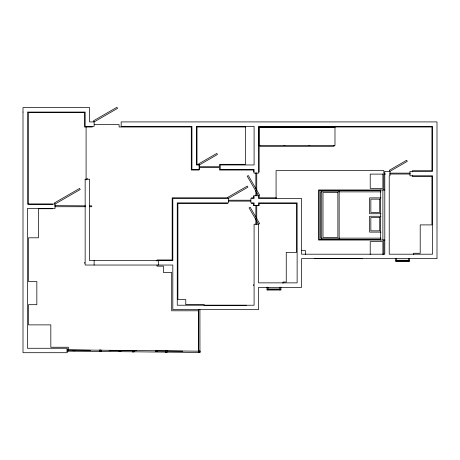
<?xml version="1.0" encoding="UTF-8"?>
<svg xmlns="http://www.w3.org/2000/svg" width="460" height="460" viewBox="0 0 460 460"><rect width="100%" height="100%" fill="white"/><g stroke="black" fill="none" stroke-linecap="round" stroke-linejoin="round"><path stroke-width="0.69" d="M94.409 124.574L119.088 124.574L119.088 126.989L191.291 126.989L191.291 170.033L199.071 170.033L199.071 167.618L219.558 167.618L219.558 170.033L253.443 170.033L253.443 172.103M92.293 126.989L84.513 126.989L84.513 112.608L28.37 112.608L28.37 204.211L52.699 204.211M390.091 173.132L410.171 173.132M385.457 174.024L384.353 174.024L384.353 173.132M389.585 174.024L410.193 174.024M86.928 178.802L87.814 178.802M384.796 189.963L318.55 189.963L318.55 240.034L384.796 240.034M380.828 190.595L319.183 190.595L319.183 239.407L380.828 239.407M321.879 191.866L320.453 191.866L320.453 238.142L321.879 238.142M338.968 191.866L380.995 191.866M227.734 197.811L172.178 197.811L172.178 259.963L157.01 259.963L157.01 261.171M251.373 197.811L253.443 197.811L253.443 195.742M276.374 197.811L259.158 197.811L259.158 195.742M380.989 197.88L369.581 197.88L369.581 213.733L380.989 213.733M228.453 200.221L250.66 200.221M228.453 201.112L250.66 201.112M227.734 203.521L177.893 203.521L177.893 299.563L185.771 299.563L185.771 304.583L204.194 304.583L204.194 305.791M251.373 203.521L253.443 203.521L253.443 205.591L255.858 205.591L255.858 217.091M54.832 205.637L85.502 205.838M89.775 205.838L91.735 205.838L91.735 206.724L89.775 206.724M54.838 206.724L85.502 206.724M52.699 208.742L38.416 208.742L38.416 237.803L28.468 237.803L28.468 281.537L36.84 281.537L36.84 304.687L28.468 304.687L28.468 324.875L50.824 324.875L50.824 347.237L68.362 347.237L68.362 350.072L90.522 350.296M380.989 216.269L369.581 216.269L369.581 232.116L380.989 232.116M338.968 238.142L380.995 238.142M314.301 258.572L362.468 258.572M396.589 260.274L408.56 260.274M395.64 261.01L409.509 261.01M267.984 288.983L279.95 288.983M267.03 289.719L280.905 289.719M204.326 305.285L246.359 305.285M66.901 349.715L67.954 349.715L67.954 351.296L66.901 351.296M198.524 351.026L200.111 351.026L200.111 352.607L198.524 352.607L198.478 310.793L171.689 310.793L171.689 272.475L163.415 272.475L163.415 266.167L157.01 266.167L157.01 265.006M109.112 350.48L136.281 350.75M155.583 350.94L165.594 351.037M167.02 351.055L182.752 351.21M109.543 350.733L110.975 350.75M155.509 351.193L157.665 351.21M72.904 350.75L75.06 350.773M118.876 351.21L121.032 351.227M301.472 250.292L305.319 250.435L305.549 254.558M413.603 254.621L413.603 253.264L420.204 253.264L420.204 224.9L431.928 224.9L431.928 176.433L412.327 176.433L412.327 175.231M412.327 171.931L412.327 170.723L431.928 170.723L431.928 126.989L259.158 126.989L259.158 172.103M409.509 258.416L409.509 261.257L395.64 261.257L395.64 258.416M408.56 258.468L408.56 261.257M396.589 258.468L396.589 261.257M383.841 189.934L383.841 170.625L276.08 170.625L276.08 198.289M383.841 239.999L383.841 254.299M382.892 189.963L382.892 240.034M382.892 254.46L382.892 241.621L370.219 241.621L370.219 254.46M380.351 189.963L380.351 240.034M334.029 145.366L334.029 146.32L309.735 146.32L309.735 145.366M309.097 145.366L309.097 146.32L284.797 146.32L284.797 145.366M284.165 145.366L284.165 146.32L259.86 146.32L259.86 145.366M282.992 283.331L282.992 282.026L286.246 282.026L286.246 252.379L296.487 252.379L296.487 203.521L259.158 203.521L259.158 205.591L256.743 205.591L256.743 219.248M280.905 287.132L280.905 289.967L267.03 289.967L267.03 287.132M279.95 287.184L279.95 289.967M267.984 287.184L267.984 289.967M256.743 172.816L256.743 190.727M256.743 192.159L256.743 195.742M256.743 220.685L256.743 224.273M255.858 172.816L255.858 188.577M255.858 190.009L255.858 195.742M255.858 218.529L255.858 224.273M253.592 284.636L253.592 285.625M199.922 309.557L199.95 351.814L198.685 351.814L198.714 309.557M158.424 260.601L158.424 265.035M94.122 260.601L94.122 265.035M86.095 126.989L86.095 179.9M84.709 262.378L84.709 263.264M23 112.067L23 352.705L67.229 352.705L67.229 348.272L27.433 348.272L27.433 208.495L55.039 208.495L55.039 204.062L54.407 202.963L79.591 188.422L80.224 189.52L55.039 204.062L27.433 204.062L27.433 112.067L85.152 112.067L85.152 126.35L94.122 126.35L94.122 121.917L93.489 120.819L116.903 107.295L117.536 108.393L94.122 121.917L89.585 121.917L89.585 107.537L23 107.537L23 112.067M85.152 179.245L85.152 265.035L172.822 265.035L172.822 309.66L258.514 309.66L258.514 287.396L301.559 287.396L301.559 258.635L437 258.635L437 121.917L121.158 121.917L121.158 126.35L191.929 126.35L191.929 169.389L199.324 169.389L199.324 164.962L198.691 163.863L216.798 153.41L217.43 154.508L199.324 164.962L196.362 164.962L196.362 126.35L254.087 126.35L254.087 164.962L220.231 164.962L220.231 169.389L254.087 169.389L254.087 173.15L258.514 173.15L258.514 126.35L432.567 126.35L432.567 171.361L409.963 171.361L409.963 175.795L432.567 175.795L432.567 254.202L389.229 254.202L389.229 175.795L389.965 175.795L389.965 171.361L389.332 170.263L406.646 160.264L407.284 161.362L389.965 171.361L384.796 171.361L384.796 254.202L301.559 254.202L301.559 198.45L258.514 198.45L258.514 195.73L247.227 176.174L248.325 175.542L259.612 195.092L258.514 195.73L254.087 195.73L254.087 198.45L250.907 198.45L250.907 202.883L254.087 202.883L254.087 205.373L258.514 205.373L258.514 202.883L297.131 202.883L297.131 282.865L258.514 282.865L258.514 224.227L249.09 207.897L250.188 207.264L259.612 223.589L258.514 224.227L254.087 224.227L254.087 305.227L177.255 305.227L177.255 202.883L228.407 202.883L228.407 198.45L227.775 197.351L247.256 186.105L247.888 187.203L228.407 198.45L172.822 198.45L172.822 260.607L89.585 260.607L89.585 179.245L85.152 179.245M67.171 349.87L67.154 351.141L199.312 352.452L199.324 351.181L67.171 349.87M245.467 126.989L197.001 126.989L197.001 164.318L199.071 164.318L199.071 166.733L219.558 166.733L219.558 164.318L245.467 164.318L245.467 126.989M334.978 127.299L258.911 127.299L258.911 145.366L334.978 145.366L334.978 127.299M382.892 174.11L370.219 174.11L370.219 188.376L382.892 188.376L382.892 174.11M339.152 191.222L321.718 191.222L321.718 238.774L339.152 238.774L339.152 191.222M337.881 192.493L322.989 192.493L322.989 237.504L337.881 237.504L337.881 192.493M379.724 199.151L370.852 199.151L370.852 212.468L379.724 212.468L379.724 199.151M379.724 217.54L370.852 217.54L370.852 230.845L379.724 230.845L379.724 217.54M100.993 350.043L99.412 350.043L99.412 351.624L100.993 351.624L100.993 350.043M134.032 350.37L132.451 350.37L132.451 351.952L134.032 351.952L134.032 350.37M167.072 350.698L165.485 350.698L165.485 352.279L167.072 352.279L167.072 350.698"/></g></svg>
